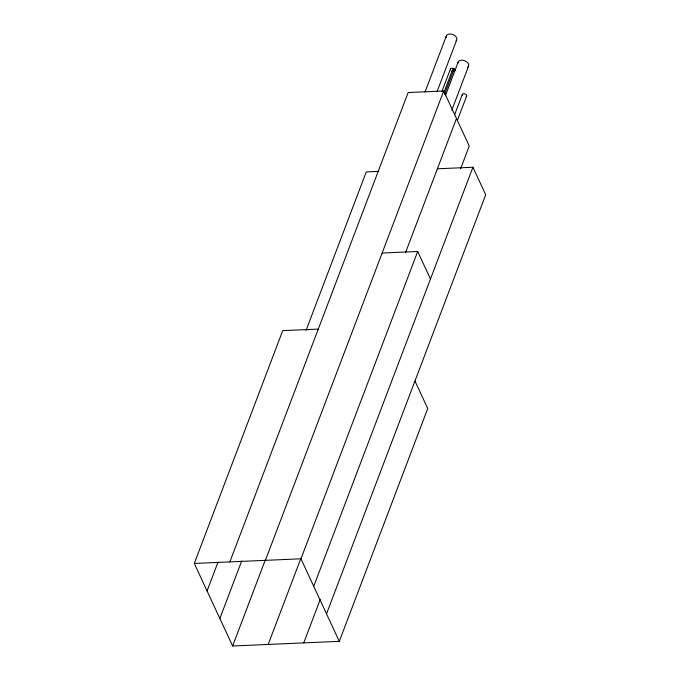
<?xml version="1.0" encoding="UTF-8"?>
<svg xmlns="http://www.w3.org/2000/svg" width="680" height="680" viewBox="0 0 680 680"><rect width="100%" height="100%" fill="white"/><g stroke="black" fill="none" stroke-linecap="round" stroke-linejoin="round"><path stroke-width="1.02" d="M414.953 381.012L427.737 408.536L339.295 641.351L232.628 646L194.293 563.448L282.736 330.633L318.291 329.086M207.069 590.971L217.982 562.233M306.051 330.412L366.265 171.895L378.811 171.351M229.849 561.901L408.144 92.54L443.7 90.992L469.251 146.022L460.64 168.7M219.852 618.486L241.689 560.983M425.034 92.038L446.496 35.547M437.002 91.783L456.586 40.239M441.932 91.4L450.423 69.054M232.628 646L265.396 559.75M265.404 560.346L443.7 90.992M443.87 92.608L453.092 68.314L454.172 68.892A2.389 1.547 20.8 0 1 454.623 71.085A2.389 1.547 20.8 0 1 451.707 71.06M444.575 94.154L454.172 68.892M445.358 95.829L458.065 62.322M451.817 110.194L468.664 65.866M454.537 114.928L462.281 94.554M405.442 252.858L456.475 118.507M457.444 120.275L466.659 96.016M268.183 644.453L300.951 558.203M339.295 641.351L300.959 558.798L417.699 251.481L382.143 253.028M313.735 586.313L472.931 167.246L437.376 168.793M303.739 642.898L320.297 599.31M326.519 613.827L485.707 194.76L472.931 167.246M194.293 563.448L300.959 558.798M417.699 251.481L430.474 278.995M457.997 63.291A5.593 3.629 20.8 0 1 465.001 60.843A5.593 3.629 20.8 0 1 467.475 67.379M446.241 37.425A5.585 3.621 20.8 0 1 452.727 34.476A5.585 3.621 20.8 0 1 455.931 40.978M462.375 95.378A2.312 1.496 20.8 0 1 464.865 93.831A2.312 1.496 20.8 0 1 466.174 96.645M450.517 69.904A2.389 1.547 20.8 0 1 453.092 68.314"/></g></svg>
